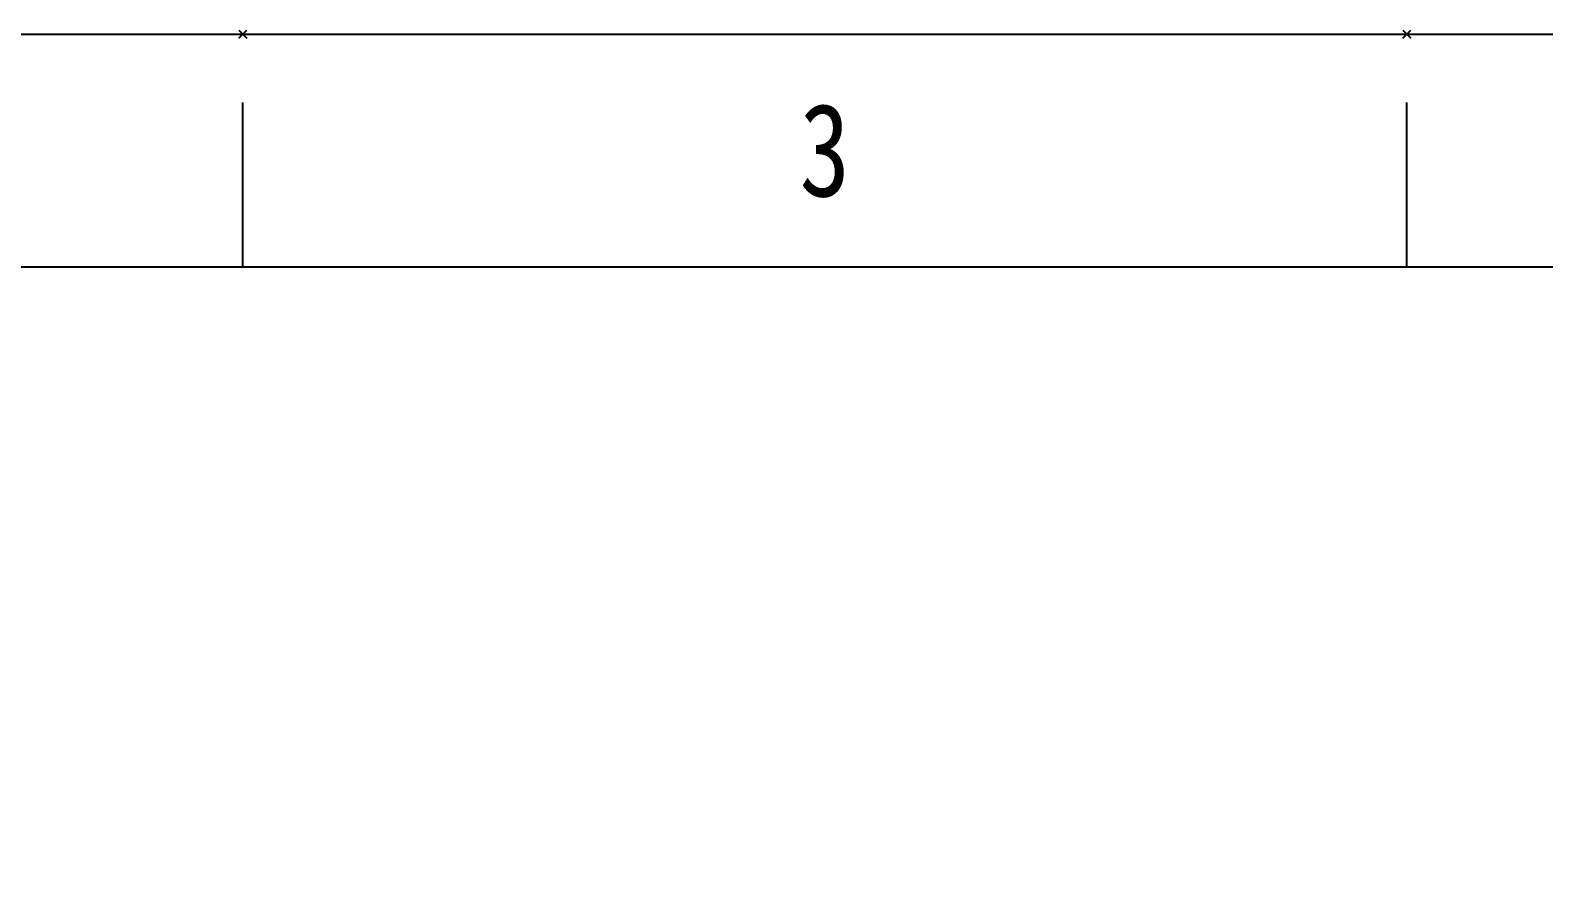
# Model space of a CAD drawing. Header units: inches. Extents: x 440 to 1212, y -520 to 27.
# Drawn here: x 625.5 to 745, y -40.3 to 26.8 of the extents above; entities that cross this region are included whole.
import ezdxf

# ---------------------------------------------------------------- set-up
doc = ezdxf.new("R2010")
doc.units = ezdxf.units.IN
doc.header["$LTSCALE"] = 1.21
doc.header["$MEASUREMENT"] = 0
doc.header["$PDMODE"] = 3
doc.header["$PDSIZE"] = 0.3125
doc.layers.add('FORM', color=7, linetype='CONTINUOUS')
doc.styles.get("Standard").update_dxf_attribs({"font": 'txt', "width": 0.8})

msp = doc.modelspace()

# ---------------------------------------------------------------- linework, layer by layer
at = {"layer": 'FORM'}
for p, q in [((642.27, 8.15), (642.27, 21.15)), ((734.16, 8.15), (734.16, 21.15)), ((1193.61, 8.15), (458.48, 8.15))]:
    msp.add_line(p, q, dxfattribs=at)
msp.add_lwpolyline([(440.11, 26.53), (1211.99, 26.53), (1211.99, -519.3), (440.11, -519.3)], close=True, dxfattribs=at)
for p in [(642.27, 26.53), (734.16, 26.53)]:
    msp.add_point(p, dxfattribs=at)

# ---------------------------------------------------------------- texts
at = {"layer": 'FORM', "insert": (688.21, 17.34), "char_height": 7.35, "attachment_point": 5}
msp.add_mtext_dynamic_manual_height_columns('3', width=64.98, gutter_width=16.25, heights=[0], dxfattribs=at)

doc.saveas('drawing.dxf')
